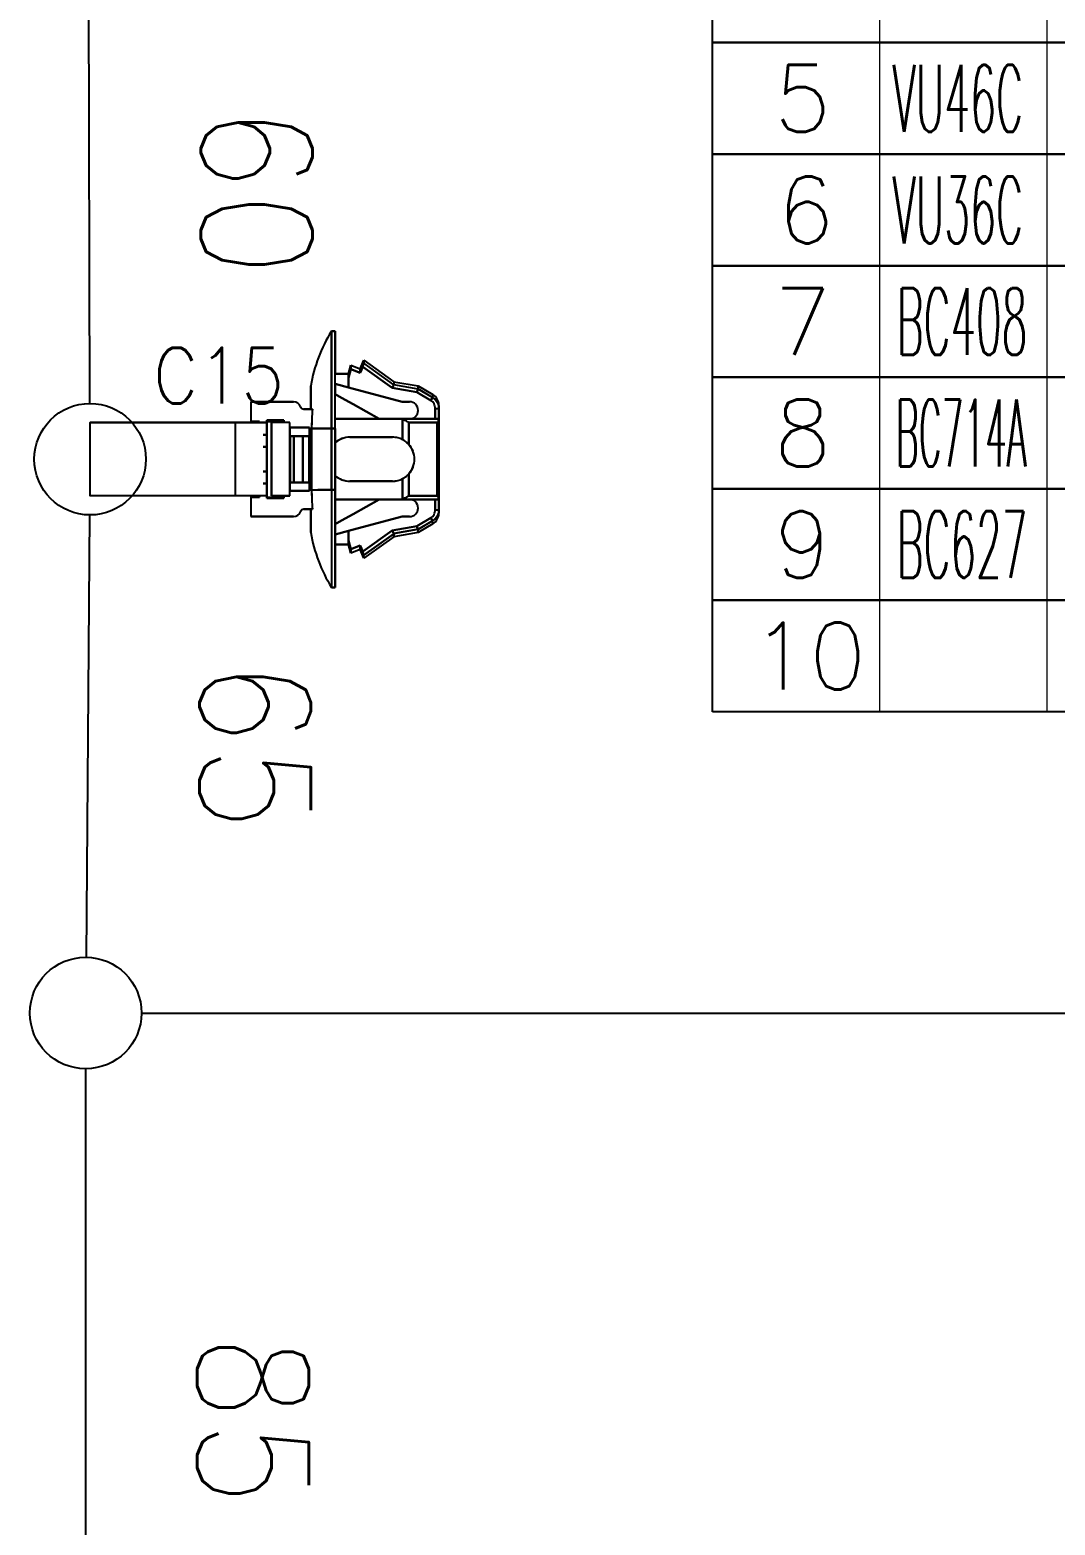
# Model space of a CAD drawing. Header units: inches. Extents: x 47316 to 59086, y 3141 to 11743.
# Drawn here: x 52255.2 to 52301.1, y 8362.2 to 8429.2 of the extents above; entities that cross this region are included whole.
import ezdxf

# ---------------------------------------------------------------- set-up
doc = ezdxf.new("R2010")
doc.units = ezdxf.units.IN
doc.header["$MEASUREMENT"] = 0
doc.styles.get("Standard").update_dxf_attribs({"font": ''})
doc.styles.get('Standard').set_extended_font_data('SimSun')
doc.linetypes.add('_VH_OTCON', pattern='A,0.0001,[7,VeSys.shx,S=0.1,R=0,X=0,Y=0],-0.4,[7,VeSys.shx,S=0.1,R=0,X=0,Y=0],-0.4,["X",Standard,S=1,R=0,X=-0.5,Y=-0.5],-0.0001,[7,VeSys.shx,S=0.1,R=0,X=0,Y=0],-0.4', length=1.2002)

msp = doc.modelspace()

# ---------------------------------------------------------------- linework, layer by layer
at = {"color": 102, "linetype": 'Continuous', "lineweight": 15}
for p, q in [((52293.277, 8428.66), (52293.277, 8433.66)), ((52300.777, 8428.66), (52300.777, 8433.66)), ((52293.277, 8423.66), (52293.277, 8428.66)), ((52300.777, 8423.66), (52300.777, 8428.66)), ((52293.277, 8418.66), (52293.277, 8423.66)), ((52300.777, 8418.66), (52300.777, 8423.66)), ((52293.277, 8413.66), (52293.277, 8418.66)), ((52300.777, 8413.66), (52300.777, 8418.66)), ((52293.277, 8408.66), (52293.277, 8413.66)), ((52300.777, 8408.66), (52300.777, 8413.66)), ((52293.277, 8403.66), (52293.277, 8408.66)), ((52300.777, 8403.66), (52300.777, 8408.66)), ((52293.277, 8398.66), (52293.277, 8403.66)), ((52300.777, 8398.66), (52300.777, 8403.66))]:
    msp.add_line(p, q, dxfattribs=at)
at = {"color": 0, "linetype": '_VH_OTCON', "lineweight": -2, "ltscale": 5}
for p, q in [((52257.869, 8412.485), (52257.818, 8432.347)), ((52257.855, 8407.485), (52257.699, 8387.656)), ((52260.179, 8385.156), (52681.731, 8385.156)), ((52257.679, 8351.545), (52257.679, 8382.656))]:
    msp.add_line(p, q, dxfattribs=at)
at = {"color": 7, "ltscale": 0.0075}
for p, q in [((52268.693, 8415.732), (52268.857, 8415.732)), ((52268.857, 8415.732), (52268.693, 8415.732)), ((52273.509, 8412.25), (52273.345, 8412.25)), ((52273.509, 8412.25), (52273.345, 8412.25)), ((52268.857, 8411.354), (52268.693, 8411.354)), ((52268.693, 8411.354), (52268.857, 8411.354)), ((52265.628, 8411.08), (52265.793, 8411.08)), ((52265.793, 8411.08), (52265.628, 8411.08)), ((52265.793, 8410.533), (52265.628, 8410.533)), ((52265.628, 8410.533), (52265.793, 8410.533)), ((52265.628, 8409.438), (52265.793, 8409.438)), ((52265.793, 8409.438), (52265.628, 8409.438)), ((52265.793, 8408.891), (52265.628, 8408.891)), ((52265.628, 8408.891), (52265.793, 8408.891)), ((52268.693, 8408.617), (52268.857, 8408.617)), ((52268.857, 8408.617), (52268.693, 8408.617)), ((52273.509, 8408.179), (52273.345, 8408.179)), ((52273.345, 8407.721), (52273.509, 8407.721)), ((52273.345, 8407.721), (52273.509, 8407.721)), ((52268.693, 8404.239), (52268.857, 8404.239)), ((52268.857, 8404.239), (52268.693, 8404.239))]:
    msp.add_line(p, q, dxfattribs=at)
at = {"color": 7, "ltscale": 0.2}
for p, q in [((52268.693, 8415.732), (52268.693, 8411.354)), ((52268.693, 8411.354), (52268.693, 8415.732)), ((52268.857, 8411.354), (52268.857, 8415.732)), ((52268.857, 8411.354), (52268.857, 8415.732)), ((52268.693, 8408.617), (52268.693, 8404.239)), ((52268.693, 8408.617), (52268.693, 8404.239)), ((52268.857, 8408.617), (52268.857, 8404.239)), ((52268.857, 8404.239), (52268.857, 8408.617))]:
    msp.add_line(p, q, dxfattribs=at)
at = {"color": 7, "ltscale": 0.087396}
for p, q in [((52268.857, 8415.732), (52268.857, 8413.819)), ((52268.857, 8415.732), (52268.857, 8413.819)), ((52268.857, 8404.239), (52268.857, 8406.152))]:
    msp.add_line(p, q, dxfattribs=at)
at = {"color": 7, "ltscale": 0.018199}
for p, q in [((52269.459, 8413.632), (52269.569, 8414.015)), ((52269.569, 8414.015), (52269.459, 8413.632)), ((52269.459, 8406.339), (52269.569, 8405.956)), ((52269.569, 8405.956), (52269.459, 8406.339))]:
    msp.add_line(p, q, dxfattribs=at)
at = {"color": 7, "ltscale": 0.018174}
msp.add_line((52269.46, 8413.816), (52269.569, 8414.199), dxfattribs=at)
at = {"color": 7, "ltscale": 0.000925}
msp.add_line((52269.569, 8414.199), (52269.569, 8414.179), dxfattribs=at)
at = {"color": 7, "ltscale": 0.020195}
for p, q in [((52269.569, 8414.199), (52269.979, 8414.035)), ((52269.569, 8414.015), (52269.979, 8413.85)), ((52269.979, 8413.85), (52269.569, 8414.015)), ((52269.569, 8405.956), (52269.979, 8406.12)), ((52269.979, 8406.12), (52269.569, 8405.956)), ((52269.979, 8405.936), (52269.569, 8405.772))]:
    msp.add_line(p, q, dxfattribs=at)
at = {"color": 7, "ltscale": 0.000912}
for p, q in [((52269.569, 8414.179), (52269.569, 8414.199)), ((52269.979, 8405.936), (52269.979, 8405.956))]:
    msp.add_line(p, q, dxfattribs=at)
at = {"color": 7, "ltscale": 0.002823}
msp.add_line((52269.569, 8414.179), (52269.569, 8414.117), dxfattribs=at)
at = {"color": 7, "ltscale": 0.00282}
for p, q in [((52269.569, 8414.117), (52269.569, 8414.179)), ((52269.979, 8405.956), (52269.979, 8406.018))]:
    msp.add_line(p, q, dxfattribs=at)
at = {"color": 7, "ltscale": 0.004681}
for p, q in [((52269.569, 8414.117), (52269.569, 8414.015)), ((52269.569, 8414.015), (52269.569, 8414.117))]:
    msp.add_line(p, q, dxfattribs=at)
at = {"color": 7, "ltscale": 0.013619}
for p, q in [((52269.979, 8413.85), (52270.097, 8414.125)), ((52270.097, 8414.125), (52269.979, 8413.85)), ((52269.979, 8406.12), (52270.097, 8405.846)), ((52270.097, 8405.846), (52269.979, 8406.12))]:
    msp.add_line(p, q, dxfattribs=at)
at = {"color": 7, "ltscale": 0.000327}
msp.add_line((52269.98, 8414.028), (52269.979, 8414.035), dxfattribs=at)
at = {"color": 7, "ltscale": 0.008441}
for p, q in [((52269.979, 8414.035), (52269.979, 8413.85)), ((52269.46, 8413.816), (52269.459, 8413.632)), ((52269.459, 8413.632), (52269.459, 8413.816))]:
    msp.add_line(p, q, dxfattribs=at)
at = {"color": 7, "ltscale": 0.008429}
for p, q in [((52269.979, 8413.85), (52269.979, 8414.035)), ((52269.569, 8405.956), (52269.569, 8405.772))]:
    msp.add_line(p, q, dxfattribs=at)
at = {"color": 7, "ltscale": 0.00033}
for p, q in [((52269.979, 8414.035), (52269.979, 8414.028)), ((52269.46, 8413.809), (52269.46, 8413.816)), ((52269.46, 8406.154), (52269.46, 8406.162))]:
    msp.add_line(p, q, dxfattribs=at)
at = {"color": 7, "ltscale": 0.003809}
msp.add_line((52269.979, 8414.028), (52269.979, 8413.944), dxfattribs=at)
at = {"color": 7, "ltscale": 0.004291}
msp.add_line((52269.979, 8413.944), (52269.979, 8413.85), dxfattribs=at)
at = {"color": 7, "ltscale": 0.019025}
msp.add_line((52269.98, 8414.035), (52270.144, 8414.418), dxfattribs=at)
at = {"color": 7, "ltscale": 0.001593}
msp.add_line((52269.98, 8413.993), (52269.98, 8414.028), dxfattribs=at)
at = {"color": 7, "ltscale": 0.074459}
for p, q in [((52270.097, 8414.125), (52271.423, 8413.177)), ((52271.423, 8413.177), (52270.097, 8414.125)), ((52270.097, 8405.846), (52271.423, 8406.794)), ((52271.423, 8406.794), (52270.097, 8405.846))]:
    msp.add_line(p, q, dxfattribs=at)
at = {"color": 7, "ltscale": 0.006177}
msp.add_line((52270.144, 8414.283), (52270.144, 8414.418), dxfattribs=at)
at = {"color": 7, "ltscale": 0.006165}
for p, q in [((52270.144, 8414.418), (52270.144, 8414.283)), ((52271.484, 8413.46), (52271.484, 8413.325)), ((52271.484, 8413.46), (52271.484, 8413.325))]:
    msp.add_line(p, q, dxfattribs=at)
at = {"color": 7, "ltscale": 0.075271}
for p, q in [((52270.144, 8414.418), (52271.484, 8413.46)), ((52271.484, 8413.325), (52270.144, 8414.283)), ((52270.144, 8405.688), (52271.484, 8406.645)), ((52271.484, 8406.645), (52270.144, 8405.688)), ((52271.484, 8406.51), (52270.144, 8405.553))]:
    msp.add_line(p, q, dxfattribs=at)
at = {"color": 7, "ltscale": 0.075264}
msp.add_line((52271.484, 8413.325), (52270.144, 8414.283), dxfattribs=at)
at = {"color": 7, "ltscale": 0.047501}
for p, q in [((52267.763, 8412.229), (52267.763, 8413.269)), ((52267.763, 8413.269), (52267.763, 8412.229)), ((52267.763, 8406.702), (52267.763, 8407.741)), ((52267.763, 8407.741), (52267.763, 8406.702))]:
    msp.add_line(p, q, dxfattribs=at)
at = {"color": 7, "ltscale": 0.027499}
for p, q in [((52269.459, 8413.816), (52268.857, 8413.816)), ((52268.857, 8413.816), (52269.459, 8413.816)), ((52269.459, 8406.154), (52268.857, 8406.154)), ((52268.857, 8406.154), (52269.459, 8406.154))]:
    msp.add_line(p, q, dxfattribs=at)
at = {"color": 7, "ltscale": 0.020602}
for p, q in [((52268.857, 8413.359), (52268.857, 8412.908)), ((52268.857, 8413.359), (52268.857, 8412.908)), ((52268.857, 8406.612), (52268.857, 8407.063))]:
    msp.add_line(p, q, dxfattribs=at)
at = {"color": 7, "ltscale": 0.028456}
for p, q in [((52269.459, 8413.198), (52268.857, 8413.359)), ((52268.857, 8413.359), (52269.459, 8413.198)), ((52269.459, 8406.772), (52268.857, 8406.612)), ((52268.857, 8406.612), (52269.459, 8406.772))]:
    msp.add_line(p, q, dxfattribs=at)
at = {"color": 7, "ltscale": 0.008432}
msp.add_line((52269.459, 8413.632), (52269.459, 8413.816), dxfattribs=at)
at = {"color": 7, "ltscale": 0.000342}
for p, q in [((52269.459, 8413.816), (52269.459, 8413.809)), ((52269.459, 8406.162), (52269.459, 8406.154))]:
    msp.add_line(p, q, dxfattribs=at)
at = {"color": 7, "ltscale": 0.000286}
for p, q in [((52269.461, 8413.815), (52269.459, 8413.809)), ((52269.459, 8413.809), (52269.461, 8413.815))]:
    msp.add_line(p, q, dxfattribs=at)
at = {"color": 7, "ltscale": 0.003674}
for p, q in [((52269.459, 8413.809), (52269.459, 8413.728)), ((52269.459, 8406.242), (52269.459, 8406.162))]:
    msp.add_line(p, q, dxfattribs=at)
at = {"color": 7, "ltscale": 0.00434}
msp.add_line((52269.459, 8413.728), (52269.459, 8413.633), dxfattribs=at)
at = {"color": 7, "ltscale": 0.019785}
for p, q in [((52269.459, 8413.198), (52269.459, 8413.632)), ((52269.459, 8413.632), (52269.459, 8413.198)), ((52269.459, 8406.772), (52269.459, 8406.339)), ((52269.459, 8406.339), (52269.459, 8406.772))]:
    msp.add_line(p, q, dxfattribs=at)
at = {"color": 7, "ltscale": 0.002209}
msp.add_line((52269.46, 8413.761), (52269.46, 8413.809), dxfattribs=at)
at = {"color": 7, "ltscale": 0.004321}
for p, q in [((52271.423, 8413.177), (52271.46, 8413.264)), ((52271.46, 8413.264), (52271.423, 8413.177)), ((52271.46, 8406.706), (52271.423, 8406.794)), ((52271.423, 8406.794), (52271.46, 8406.706))]:
    msp.add_line(p, q, dxfattribs=at)
at = {"color": 7, "ltscale": 0.000205}
for p, q in [((52271.46, 8413.264), (52271.461, 8413.268)), ((52271.461, 8413.268), (52271.46, 8413.264)), ((52271.461, 8406.702), (52271.46, 8406.706)), ((52271.46, 8406.706), (52271.461, 8406.702))]:
    msp.add_line(p, q, dxfattribs=at)
at = {"color": 7, "ltscale": 0.002621}
for p, q in [((52271.461, 8413.268), (52271.484, 8413.321)), ((52271.484, 8413.321), (52271.461, 8413.268)), ((52271.484, 8406.649), (52271.461, 8406.702)), ((52271.461, 8406.702), (52271.484, 8406.649))]:
    msp.add_line(p, q, dxfattribs=at)
at = {"color": 7, "ltscale": 0.05076}
for p, q in [((52271.484, 8413.46), (52272.579, 8413.269)), ((52272.579, 8406.702), (52271.484, 8406.51))]:
    msp.add_line(p, q, dxfattribs=at)
at = {"color": 7, "ltscale": 0.050769}
msp.add_line((52272.579, 8413.13), (52271.484, 8413.325), dxfattribs=at)
at = {"color": 7, "ltscale": 0.050773}
for p, q in [((52272.579, 8413.13), (52271.484, 8413.321)), ((52271.484, 8406.649), (52272.579, 8406.841)), ((52272.579, 8406.841), (52271.484, 8406.649))]:
    msp.add_line(p, q, dxfattribs=at)
at = {"color": 7, "ltscale": 0.006219}
msp.add_line((52272.579, 8413.133), (52272.579, 8413.269), dxfattribs=at)
at = {"color": 7, "ltscale": 0.006223}
for p, q in [((52272.579, 8413.269), (52272.579, 8413.133)), ((52272.579, 8406.702), (52272.579, 8406.838)), ((52272.579, 8406.702), (52272.579, 8406.838))]:
    msp.add_line(p, q, dxfattribs=at)
at = {"color": 7, "ltscale": 0.034946}
for p, q in [((52272.579, 8413.269), (52273.238, 8412.881)), ((52273.238, 8407.09), (52272.579, 8406.702))]:
    msp.add_line(p, q, dxfattribs=at)
at = {"color": 7, "ltscale": 0.015242}
for p, q in [((52269.148, 8412.741), (52268.857, 8412.905)), ((52268.857, 8407.066), (52269.148, 8407.23))]:
    msp.add_line(p, q, dxfattribs=at)
at = {"color": 7, "ltscale": 0.015215}
msp.add_line((52268.857, 8412.905), (52269.147, 8412.741), dxfattribs=at)
at = {"color": 7, "ltscale": 0.02701}
msp.add_line((52269.147, 8412.741), (52269.662, 8412.45), dxfattribs=at)
at = {"color": 7, "ltscale": 0.026985}
for p, q in [((52269.662, 8412.45), (52269.148, 8412.741)), ((52269.148, 8407.23), (52269.662, 8407.521))]:
    msp.add_line(p, q, dxfattribs=at)
at = {"color": 7, "ltscale": 0.11383}
for p, q in [((52271.868, 8412.558), (52269.459, 8413.198)), ((52269.459, 8413.198), (52271.868, 8412.558)), ((52271.868, 8407.413), (52269.459, 8406.772)), ((52269.459, 8406.772), (52271.868, 8407.413))]:
    msp.add_line(p, q, dxfattribs=at)
at = {"color": 7, "ltscale": 0.051095}
for p, q in [((52271.423, 8413.177), (52272.525, 8412.984)), ((52272.525, 8412.984), (52271.423, 8413.177)), ((52271.423, 8406.794), (52272.525, 8406.986)), ((52272.525, 8406.986), (52271.423, 8406.794))]:
    msp.add_line(p, q, dxfattribs=at)
at = {"color": 7, "ltscale": 0.004276}
for p, q in [((52272.558, 8413.072), (52272.525, 8412.984)), ((52272.525, 8412.984), (52272.557, 8413.072)), ((52272.557, 8406.899), (52272.525, 8406.986)), ((52272.525, 8406.986), (52272.558, 8406.899))]:
    msp.add_line(p, q, dxfattribs=at)
at = {"color": 7, "ltscale": 0.0329}
for p, q in [((52272.525, 8412.984), (52273.146, 8412.619)), ((52273.146, 8412.619), (52272.525, 8412.984)), ((52272.525, 8406.986), (52273.146, 8407.352)), ((52273.146, 8407.352), (52272.525, 8406.986))]:
    msp.add_line(p, q, dxfattribs=at)
at = {"color": 7, "ltscale": 0.002806}
for p, q in [((52272.557, 8413.072), (52272.579, 8413.13)), ((52272.579, 8406.841), (52272.557, 8406.899))]:
    msp.add_line(p, q, dxfattribs=at)
at = {"color": 7, "ltscale": 0.00266}
for p, q in [((52272.579, 8413.13), (52272.559, 8413.075)), ((52272.559, 8406.896), (52272.579, 8406.841))]:
    msp.add_line(p, q, dxfattribs=at)
at = {"color": 7, "ltscale": 0.000128}
for p, q in [((52272.579, 8413.133), (52272.579, 8413.13)), ((52272.579, 8413.13), (52272.579, 8413.133)), ((52272.579, 8406.841), (52272.579, 8406.838))]:
    msp.add_line(p, q, dxfattribs=at)
at = {"color": 7, "ltscale": 0.034208}
for p, q in [((52273.225, 8412.753), (52272.579, 8413.133)), ((52273.225, 8407.218), (52272.579, 8406.838))]:
    msp.add_line(p, q, dxfattribs=at)
at = {"color": 7, "ltscale": 0.034163}
for p, q in [((52273.225, 8412.753), (52272.579, 8413.13)), ((52272.579, 8406.841), (52273.225, 8407.218))]:
    msp.add_line(p, q, dxfattribs=at)
at = {"color": 7, "ltscale": 0.007092}
for p, q in [((52273.225, 8412.753), (52273.146, 8412.619)), ((52273.146, 8412.619), (52273.225, 8412.753)), ((52273.146, 8407.352), (52273.225, 8407.218)), ((52273.225, 8407.218), (52273.146, 8407.352))]:
    msp.add_line(p, q, dxfattribs=at)
at = {"color": 7, "ltscale": 0.00587}
msp.add_line((52273.24, 8412.881), (52273.225, 8412.753), dxfattribs=at)
at = {"color": 7, "ltscale": 0.005865}
for p, q in [((52273.225, 8412.753), (52273.239, 8412.88)), ((52273.239, 8407.09), (52273.225, 8407.218))]:
    msp.add_line(p, q, dxfattribs=at)
at = {"color": 7, "ltscale": 0.039999}
for p, q in [((52265.081, 8412.558), (52265.081, 8411.682)), ((52265.081, 8412.558), (52265.081, 8411.682)), ((52265.081, 8408.289), (52265.081, 8407.413)), ((52265.081, 8408.289), (52265.081, 8407.413))]:
    msp.add_line(p, q, dxfattribs=at)
at = {"color": 7, "ltscale": 0.022501}
for p, q in [((52265.081, 8412.558), (52265.574, 8412.558)), ((52265.574, 8412.558), (52265.081, 8412.558)), ((52265.081, 8407.413), (52265.574, 8407.413)), ((52265.081, 8407.413), (52265.574, 8407.413))]:
    msp.add_line(p, q, dxfattribs=at)
at = {"color": 7, "ltscale": 0.064999}
for p, q in [((52265.574, 8412.558), (52266.997, 8412.558)), ((52266.997, 8412.558), (52265.574, 8412.558)), ((52265.574, 8407.413), (52266.997, 8407.413)), ((52265.574, 8407.413), (52266.997, 8407.413))]:
    msp.add_line(p, q, dxfattribs=at)
at = {"color": 7, "ltscale": 0.017476}
for p, q in [((52267.461, 8412.229), (52267.844, 8412.229)), ((52267.461, 8407.741), (52267.844, 8407.741))]:
    msp.add_line(p, q, dxfattribs=at)
at = {"color": 7, "ltscale": 0.017471}
for p, q in [((52267.844, 8412.229), (52267.461, 8412.229)), ((52267.844, 8407.741), (52267.461, 8407.741))]:
    msp.add_line(p, q, dxfattribs=at)
at = {"color": 7, "ltscale": 0.00369}
for p, q in [((52267.763, 8412.229), (52267.844, 8412.229)), ((52267.844, 8407.741), (52267.763, 8407.741))]:
    msp.add_line(p, q, dxfattribs=at)
at = {"color": 7, "ltscale": 0.064963}
msp.add_line((52269.589, 8412.491), (52270.828, 8411.791), dxfattribs=at)
at = {"color": 7, "ltscale": 0.061156}
for p, q in [((52270.828, 8411.791), (52269.662, 8412.45)), ((52269.662, 8407.521), (52270.828, 8408.179))]:
    msp.add_line(p, q, dxfattribs=at)
at = {"color": 7, "ltscale": 0.061161}
msp.add_line((52269.662, 8412.45), (52270.828, 8411.791), dxfattribs=at)
at = {"color": 7, "ltscale": 0.014999}
for p, q in [((52272.196, 8412.558), (52271.868, 8412.558)), ((52272.196, 8412.558), (52271.868, 8412.558)), ((52271.868, 8412.558), (52272.196, 8412.558)), ((52272.196, 8407.413), (52271.868, 8407.413)), ((52271.868, 8407.413), (52272.196, 8407.413))]:
    msp.add_line(p, q, dxfattribs=at)
at = {"color": 7, "ltscale": 0.020941}
for p, q in [((52273.345, 8412.25), (52273.345, 8411.791)), ((52273.345, 8411.791), (52273.345, 8412.25)), ((52273.509, 8412.25), (52273.509, 8411.791)), ((52273.509, 8411.791), (52273.509, 8412.25)), ((52273.345, 8407.721), (52273.345, 8408.179)), ((52273.345, 8408.179), (52273.345, 8407.721)), ((52273.509, 8408.179), (52273.509, 8407.721)), ((52273.509, 8407.721), (52273.509, 8408.179))]:
    msp.add_line(p, q, dxfattribs=at)
at = {"color": 7, "ltscale": 0.007248}
msp.add_line((52273.509, 8412.25), (52273.509, 8412.409), dxfattribs=at)
at = {"color": 7, "ltscale": 0.001605}
msp.add_line((52273.509, 8412.365), (52273.509, 8412.4), dxfattribs=at)
at = {"color": 7, "ltscale": 0.006183}
msp.add_line((52273.509, 8412.385), (52273.509, 8412.25), dxfattribs=at)
at = {"color": 7, "ltscale": 0.004422}
msp.add_line((52273.509, 8412.25), (52273.509, 8412.347), dxfattribs=at)
at = {"color": 7, "ltscale": 0.012915}
msp.add_line((52273.509, 8412.347), (52273.509, 8412.064), dxfattribs=at)
at = {"color": 7, "ltscale": 0.012512}
for p, q in [((52273.509, 8412.064), (52273.509, 8411.79)), ((52273.509, 8408.18), (52273.509, 8407.907))]:
    msp.add_line(p, q, dxfattribs=at)
at = {"color": 0, "ltscale": 0.378893}
msp.add_line((52264.375, 8411.627), (52257.875, 8411.627), dxfattribs=at)
at = {"color": 0, "ltscale": 0.37888}
msp.add_line((52264.375, 8411.627), (52257.875, 8411.627), dxfattribs=at)
at = {"color": 7, "ltscale": 0.0644}
for p, q in [((52264.375, 8411.627), (52265.785, 8411.627)), ((52265.785, 8411.627), (52264.375, 8411.627)), ((52265.785, 8408.343), (52264.375, 8408.343)), ((52265.785, 8408.343), (52264.375, 8408.343))]:
    msp.add_line(p, q, dxfattribs=at)
at = {"color": 7, "ltscale": 0.0175}
for p, q in [((52265.081, 8411.682), (52265.464, 8411.682)), ((52265.464, 8411.682), (52265.081, 8411.682)), ((52265.081, 8408.289), (52265.464, 8408.289)), ((52265.081, 8408.289), (52265.464, 8408.289)), ((52265.464, 8408.289), (52265.081, 8408.289))]:
    msp.add_line(p, q, dxfattribs=at)
at = {"color": 7, "ltscale": 0.002499}
for p, q in [((52265.081, 8411.682), (52265.081, 8411.627)), ((52265.464, 8411.627), (52265.464, 8411.682)), ((52265.464, 8411.682), (52265.464, 8411.627)), ((52265.793, 8411.737), (52265.793, 8411.682)), ((52265.793, 8411.682), (52265.793, 8411.737)), ((52265.793, 8411.682), (52265.793, 8411.737)), ((52266.504, 8411.627), (52266.504, 8411.682)), ((52266.504, 8411.682), (52266.504, 8411.627)), ((52266.504, 8411.627), (52266.504, 8411.682)), ((52265.081, 8408.343), (52265.081, 8408.289)), ((52265.464, 8408.289), (52265.464, 8408.343)), ((52265.464, 8408.343), (52265.464, 8408.289)), ((52265.793, 8408.234), (52265.793, 8408.289)), ((52265.793, 8408.234), (52265.793, 8408.289)), ((52266.504, 8408.289), (52266.504, 8408.343)), ((52266.504, 8408.343), (52266.504, 8408.289)), ((52266.504, 8408.289), (52266.504, 8408.343))]:
    msp.add_line(p, q, dxfattribs=at)
at = {"color": 7, "ltscale": 2.6e-05}
for p, q in [((52265.081, 8411.682), (52265.082, 8411.682)), ((52265.082, 8408.289), (52265.081, 8408.289))]:
    msp.add_line(p, q, dxfattribs=at)
at = {"color": 7, "ltscale": 0.035001}
for p, q in [((52266.559, 8411.737), (52265.793, 8411.737)), ((52266.559, 8411.737), (52265.793, 8411.737)), ((52265.793, 8411.737), (52266.559, 8411.737)), ((52268.857, 8408.617), (52268.091, 8408.617)), ((52268.857, 8408.617), (52268.091, 8408.617)), ((52265.793, 8408.234), (52266.559, 8408.234)), ((52266.559, 8408.234), (52265.793, 8408.234))]:
    msp.add_line(p, q, dxfattribs=at)
at = {"color": 7, "ltscale": 0.032501}
for p, q in [((52265.793, 8411.682), (52266.504, 8411.682)), ((52266.504, 8411.682), (52265.793, 8411.682)), ((52265.793, 8408.289), (52266.504, 8408.289)), ((52265.793, 8408.289), (52266.504, 8408.289))]:
    msp.add_line(p, q, dxfattribs=at)
at = {"color": 7, "ltscale": 0.154999}
for p, q in [((52265.793, 8408.289), (52265.793, 8411.682)), ((52265.793, 8411.682), (52265.793, 8408.289))]:
    msp.add_line(p, q, dxfattribs=at)
at = {"color": 7, "ltscale": 0.0375}
for p, q in [((52266.832, 8411.627), (52266.011, 8411.627)), ((52266.832, 8411.627), (52266.011, 8411.627)), ((52266.011, 8408.343), (52266.832, 8408.343)), ((52266.832, 8408.343), (52266.011, 8408.343))]:
    msp.add_line(p, q, dxfattribs=at)
at = {"color": 7, "ltscale": 0.15}
for p, q in [((52266.011, 8411.627), (52266.011, 8408.343)), ((52266.011, 8408.343), (52266.011, 8411.627)), ((52266.832, 8408.343), (52266.832, 8411.627)), ((52266.832, 8408.343), (52266.832, 8411.627)), ((52273.427, 8411.627), (52273.427, 8408.343)), ((52273.427, 8408.343), (52273.427, 8411.627))]:
    msp.add_line(p, q, dxfattribs=at)
at = {"color": 7, "ltscale": 0.004999}
for p, q in [((52266.559, 8411.627), (52266.559, 8411.737)), ((52266.559, 8411.737), (52266.559, 8411.627)), ((52266.559, 8408.234), (52266.559, 8408.343)), ((52266.559, 8408.343), (52266.559, 8408.234))]:
    msp.add_line(p, q, dxfattribs=at)
at = {"color": 7, "ltscale": 0.040002}
for p, q in [((52267.708, 8411.408), (52266.832, 8411.408)), ((52267.708, 8411.408), (52266.832, 8411.408)), ((52266.832, 8411.408), (52267.708, 8411.408)), ((52266.832, 8408.562), (52267.708, 8408.562)), ((52267.708, 8408.562), (52266.832, 8408.562))]:
    msp.add_line(p, q, dxfattribs=at)
at = {"color": 7, "ltscale": 0.017502}
for p, q in [((52266.832, 8411.408), (52266.832, 8411.025)), ((52266.832, 8408.946), (52266.832, 8408.562))]:
    msp.add_line(p, q, dxfattribs=at)
at = {"color": 7, "ltscale": 0.129999}
for p, q in [((52267.708, 8408.562), (52267.708, 8411.408)), ((52267.708, 8411.408), (52267.708, 8408.562))]:
    msp.add_line(p, q, dxfattribs=at)
at = {"color": 7, "ltscale": 0.040569}
for p, q in [((52268.693, 8411.354), (52267.805, 8411.354)), ((52267.805, 8408.617), (52268.693, 8408.617))]:
    msp.add_line(p, q, dxfattribs=at)
at = {"color": 7, "ltscale": 0.125}
for p, q in [((52267.805, 8411.354), (52267.805, 8408.617)), ((52267.805, 8408.617), (52267.805, 8411.354)), ((52268.693, 8411.354), (52268.693, 8408.617)), ((52268.693, 8408.617), (52268.693, 8411.354)), ((52268.857, 8411.354), (52268.857, 8408.617)), ((52268.857, 8408.617), (52268.857, 8411.354))]:
    msp.add_line(p, q, dxfattribs=at)
at = {"color": 7, "ltscale": 0.040567}
for p, q in [((52267.805, 8411.354), (52268.693, 8411.354)), ((52267.805, 8408.617), (52268.693, 8408.617))]:
    msp.add_line(p, q, dxfattribs=at)
at = {"color": 7, "ltscale": 0.02751}
msp.add_line((52268.693, 8411.354), (52268.091, 8411.354), dxfattribs=at)
msp.add_line((52268.693, 8411.354), (52268.091, 8411.354), dxfattribs=at)
at = {"color": 7, "ltscale": 0.089999}
for p, q in [((52270.828, 8411.791), (52268.857, 8411.791)), ((52268.857, 8411.791), (52270.828, 8411.791)), ((52268.857, 8408.179), (52270.828, 8408.179)), ((52270.828, 8408.179), (52268.857, 8408.179))]:
    msp.add_line(p, q, dxfattribs=at)
at = {"color": 7, "ltscale": 0.039936}
for p, q in [((52271.702, 8411.791), (52270.828, 8411.791)), ((52270.828, 8411.791), (52271.702, 8411.791)), ((52270.828, 8408.179), (52271.702, 8408.179)), ((52271.702, 8408.179), (52270.828, 8408.179))]:
    msp.add_line(p, q, dxfattribs=at)
at = {"color": 7, "ltscale": 0.082565}
for p, q in [((52271.702, 8411.791), (52273.509, 8411.791)), ((52273.509, 8411.791), (52271.702, 8411.791)), ((52273.509, 8408.179), (52271.702, 8408.179)), ((52271.702, 8408.179), (52273.509, 8408.179))]:
    msp.add_line(p, q, dxfattribs=at)
at = {"color": 7, "ltscale": 0.041339}
for p, q in [((52271.886, 8410.859), (52271.886, 8411.764)), ((52271.886, 8411.764), (52271.886, 8410.859)), ((52271.886, 8408.207), (52271.886, 8409.112)), ((52271.886, 8409.112), (52271.886, 8408.207))]:
    msp.add_line(p, q, dxfattribs=at)
at = {"color": 7, "ltscale": 0.002635}
for p, q in [((52271.886, 8411.764), (52271.94, 8411.743)), ((52271.94, 8408.227), (52271.886, 8408.207))]:
    msp.add_line(p, q, dxfattribs=at)
at = {"color": 7, "ltscale": 0.002634}
for p, q in [((52271.94, 8411.743), (52271.886, 8411.764)), ((52271.886, 8408.207), (52271.94, 8408.227))]:
    msp.add_line(p, q, dxfattribs=at)
at = {"color": 7, "ltscale": 0.057954}
for p, q in [((52273.427, 8411.627), (52272.158, 8411.627)), ((52272.158, 8411.627), (52273.427, 8411.627)), ((52272.158, 8408.343), (52273.427, 8408.343)), ((52273.427, 8408.343), (52272.158, 8408.343))]:
    msp.add_line(p, q, dxfattribs=at)
at = {"color": 7, "ltscale": 0.044711}
for p, q in [((52272.158, 8411.627), (52272.158, 8410.648)), ((52272.158, 8410.648), (52272.158, 8411.627)), ((52272.158, 8409.322), (52272.158, 8408.343)), ((52272.158, 8408.343), (52272.158, 8409.322))]:
    msp.add_line(p, q, dxfattribs=at)
at = {"color": 7, "ltscale": 0.000995}
for p, q in [((52273.509, 8411.791), (52273.509, 8411.77)), ((52273.509, 8411.77), (52273.509, 8411.791)), ((52273.509, 8408.201), (52273.509, 8408.179)), ((52273.509, 8408.179), (52273.509, 8408.201))]:
    msp.add_line(p, q, dxfattribs=at)
at = {"color": 7, "ltscale": 0.000399}
msp.add_line((52273.509, 8411.763), (52273.509, 8411.772), dxfattribs=at)
at = {"color": 7, "ltscale": 0.163214}
msp.add_line((52273.509, 8411.772), (52273.509, 8408.199), dxfattribs=at)
at = {"color": 7, "ltscale": 0.163013}
msp.add_line((52273.509, 8408.201), (52273.509, 8411.77), dxfattribs=at)
at = {"color": 7, "ltscale": 0.000368}
msp.add_line((52265.785, 8411.08), (52265.793, 8411.08), dxfattribs=at)
at = {"color": 7, "ltscale": 0.025}
for p, q in [((52265.785, 8411.08), (52265.785, 8410.533)), ((52265.785, 8411.08), (52265.785, 8410.533)), ((52265.785, 8409.438), (52265.785, 8408.891)), ((52265.785, 8409.438), (52265.785, 8408.891)), ((52265.793, 8409.438), (52265.793, 8408.891)), ((52265.628, 8407.413), (52265.081, 8407.413))]:
    msp.add_line(p, q, dxfattribs=at)
at = {"color": 7, "ltscale": 0.023056}
msp.add_line((52265.793, 8411.037), (52265.793, 8410.533), dxfattribs=at)
at = {"color": 7, "ltscale": 0.00087}
for p, q in [((52266.851, 8411.025), (52266.832, 8411.025)), ((52266.832, 8411.025), (52266.851, 8411.025)), ((52266.851, 8408.945), (52266.832, 8408.945)), ((52266.832, 8408.945), (52266.851, 8408.945))]:
    msp.add_line(p, q, dxfattribs=at)
at = {"color": 7, "ltscale": 0.095001}
for p, q in [((52266.851, 8408.945), (52266.851, 8411.025)), ((52266.851, 8411.025), (52266.851, 8408.945)), ((52267.014, 8408.945), (52267.014, 8411.025)), ((52267.014, 8411.025), (52267.014, 8408.945)), ((52267.405, 8411.025), (52267.405, 8408.945)), ((52267.405, 8408.945), (52267.405, 8411.025)), ((52267.677, 8411.025), (52267.677, 8408.945))]:
    msp.add_line(p, q, dxfattribs=at)
at = {"color": 7, "ltscale": 0.007443}
for p, q in [((52267.014, 8411.025), (52266.851, 8411.025)), ((52266.851, 8411.025), (52267.014, 8411.025)), ((52267.014, 8408.945), (52266.851, 8408.945)), ((52266.851, 8408.945), (52267.014, 8408.945))]:
    msp.add_line(p, q, dxfattribs=at)
at = {"color": 7, "ltscale": 0.017839}
for p, q in [((52267.405, 8411.025), (52267.014, 8411.025)), ((52267.014, 8411.025), (52267.405, 8411.025)), ((52267.405, 8408.945), (52267.014, 8408.945)), ((52267.014, 8408.945), (52267.405, 8408.945))]:
    msp.add_line(p, q, dxfattribs=at)
at = {"color": 7, "ltscale": 0.012407}
for p, q in [((52267.677, 8411.025), (52267.405, 8411.025)), ((52267.677, 8408.945), (52267.405, 8408.945))]:
    msp.add_line(p, q, dxfattribs=at)
at = {"color": 7, "ltscale": 0.013841}
for p, q in [((52267.405, 8411.025), (52267.708, 8411.025)), ((52267.708, 8408.945), (52267.405, 8408.945))]:
    msp.add_line(p, q, dxfattribs=at)
at = {"color": 7, "ltscale": 0.001447}
msp.add_line((52267.676, 8411.025), (52267.708, 8411.025), dxfattribs=at)
at = {"color": 7, "ltscale": 0.0875}
for p, q in [((52269.514, 8410.971), (52271.43, 8410.971)), ((52271.43, 8410.971), (52269.514, 8410.971)), ((52271.43, 8410.971), (52269.514, 8410.971)), ((52271.43, 8409), (52269.514, 8409)), ((52269.514, 8409), (52271.43, 8409)), ((52268.857, 8406.154), (52268.857, 8404.239))]:
    msp.add_line(p, q, dxfattribs=at)
at = {"color": 7, "ltscale": 0.000598}
msp.add_line((52272.158, 8410.648), (52272.149, 8410.658), dxfattribs=at)
at = {"color": 7, "ltscale": 0.000322}
msp.add_line((52265.793, 8409.438), (52265.786, 8409.438), dxfattribs=at)
at = {"color": 7, "ltscale": 0.001863}
msp.add_line((52272.131, 8409.294), (52272.159, 8409.323), dxfattribs=at)
at = {"color": 7, "ltscale": 0.000505}
msp.add_line((52272.158, 8409.322), (52272.151, 8409.314), dxfattribs=at)
at = {"color": 7, "ltscale": 0.023952}
msp.add_line((52267.357, 8408.945), (52266.832, 8408.945), dxfattribs=at)
at = {"color": 7, "ltscale": 0.014789}
msp.add_line((52267.384, 8408.945), (52267.708, 8408.945), dxfattribs=at)
at = {"color": 7, "ltscale": 0.108633}
msp.add_line((52265.081, 8408.343), (52262.703, 8408.343), dxfattribs=at)
at = {"color": 7, "ltscale": 0.098454}
msp.add_line((52265.081, 8408.343), (52262.926, 8408.343), dxfattribs=at)
at = {"color": 7, "ltscale": 0.057913}
msp.add_line((52265.081, 8408.343), (52263.813, 8408.343), dxfattribs=at)
at = {"color": 7, "ltscale": 0.021939}
msp.add_line((52265.793, 8408.289), (52266.273, 8408.289), dxfattribs=at)
at = {"color": 7, "ltscale": 0.000629}
msp.add_line((52265.793, 8408.248), (52265.793, 8408.234), dxfattribs=at)
at = {"color": 7, "ltscale": 0.010562}
msp.add_line((52266.504, 8408.289), (52266.273, 8408.289), dxfattribs=at)
at = {"color": 7, "ltscale": 0.002502}
msp.add_line((52266.559, 8408.343), (52266.504, 8408.343), dxfattribs=at)
at = {"color": 7, "ltscale": 0.065039}
msp.add_line((52270.828, 8408.179), (52269.588, 8407.479), dxfattribs=at)
at = {"color": 7, "ltscale": 0.06116}
msp.add_line((52270.828, 8408.179), (52269.662, 8407.521), dxfattribs=at)
at = {"color": 7, "ltscale": 0.040697}
msp.add_line((52270.624, 8408.179), (52269.733, 8408.179), dxfattribs=at)
at = {"color": 7, "ltscale": 0.040701}
msp.add_line((52269.733, 8408.179), (52270.624, 8408.179), dxfattribs=at)
at = {"color": 7, "ltscale": 0.048712}
msp.add_line((52271.894, 8408.179), (52270.828, 8408.179), dxfattribs=at)
at = {"color": 7, "ltscale": 0.008279}
msp.add_line((52272.075, 8408.179), (52271.894, 8408.179), dxfattribs=at)
at = {"color": 7, "ltscale": 0.005516}
msp.add_line((52272.196, 8408.179), (52272.075, 8408.179), dxfattribs=at)
at = {"color": 7, "ltscale": 0.052501}
msp.add_line((52273.345, 8408.179), (52272.196, 8408.179), dxfattribs=at)
at = {"color": 7, "ltscale": 0.015717}
msp.add_line((52273.509, 8407.563), (52273.509, 8407.907), dxfattribs=at)
at = {"color": 7, "ltscale": 0.015729}
msp.add_line((52273.509, 8407.907), (52273.509, 8407.562), dxfattribs=at)
at = {"color": 7, "ltscale": 0.0625}
msp.add_line((52266.997, 8407.413), (52265.628, 8407.413), dxfattribs=at)
at = {"color": 7, "ltscale": 0.013786}
msp.add_line((52267.763, 8407.741), (52267.461, 8407.741), dxfattribs=at)
at = {"color": 7, "ltscale": 0.015289}
msp.add_line((52269.148, 8407.23), (52268.856, 8407.066), dxfattribs=at)
at = {"color": 7, "ltscale": 0.02697}
msp.add_line((52269.662, 8407.521), (52269.148, 8407.23), dxfattribs=at)
at = {"color": 7, "ltscale": 0.020749}
msp.add_line((52268.857, 8407.066), (52268.857, 8406.612), dxfattribs=at)
at = {"color": 7, "ltscale": 0.006168}
for p, q in [((52271.484, 8406.645), (52271.484, 8406.51)), ((52271.484, 8406.51), (52271.484, 8406.645))]:
    msp.add_line(p, q, dxfattribs=at)
at = {"color": 7, "ltscale": 0.005864}
msp.add_line((52273.24, 8407.09), (52273.225, 8407.218), dxfattribs=at)
at = {"color": 7, "ltscale": 0.006299}
msp.add_line((52269.459, 8406.339), (52269.46, 8406.201), dxfattribs=at)
at = {"color": 7, "ltscale": 0.006305}
msp.add_line((52269.459, 8406.201), (52269.459, 8406.339), dxfattribs=at)
at = {"color": 7, "ltscale": 0.00329}
msp.add_line((52269.459, 8406.314), (52269.459, 8406.242), dxfattribs=at)
at = {"color": 7, "ltscale": 0.006641}
msp.add_line((52269.459, 8406.154), (52269.459, 8406.3), dxfattribs=at)
at = {"color": 7, "ltscale": 0.002136}
msp.add_line((52269.459, 8406.154), (52269.459, 8406.201), dxfattribs=at)
at = {"color": 7, "ltscale": 0.001825}
msp.add_line((52269.46, 8406.162), (52269.46, 8406.202), dxfattribs=at)
at = {"color": 7, "ltscale": 0.002142}
msp.add_line((52269.46, 8406.201), (52269.46, 8406.154), dxfattribs=at)
at = {"color": 7, "ltscale": 0.018183}
msp.add_line((52269.569, 8405.772), (52269.46, 8406.154), dxfattribs=at)
at = {"color": 7, "ltscale": 0.008438}
msp.add_line((52269.569, 8405.772), (52269.569, 8405.956), dxfattribs=at)
at = {"color": 7, "ltscale": 0.004715}
msp.add_line((52269.979, 8406.12), (52269.98, 8406.017), dxfattribs=at)
at = {"color": 7, "ltscale": 0.004687}
msp.add_line((52269.979, 8406.018), (52269.979, 8406.12), dxfattribs=at)
at = {"color": 7, "ltscale": 0.002869}
msp.add_line((52269.979, 8406.006), (52269.979, 8405.943), dxfattribs=at)
at = {"color": 7, "ltscale": 0.002832}
msp.add_line((52269.98, 8406.017), (52269.98, 8405.955), dxfattribs=at)
at = {"color": 7, "ltscale": 0.002856}
msp.add_line((52269.98, 8405.943), (52269.98, 8406.005), dxfattribs=at)
at = {"color": 7, "ltscale": 0.0009}
msp.add_line((52269.98, 8405.955), (52269.98, 8405.935), dxfattribs=at)
at = {"color": 7, "ltscale": 0.019}
msp.add_line((52270.144, 8405.553), (52269.98, 8405.935), dxfattribs=at)
at = {"color": 7, "ltscale": 0.002185}
msp.add_line((52269.569, 8405.862), (52269.569, 8405.814), dxfattribs=at)
at = {"color": 7, "ltscale": 0.005249}
msp.add_line((52270.144, 8405.574), (52270.143, 8405.689), dxfattribs=at)
at = {"color": 7, "ltscale": 0.005222}
msp.add_line((52270.144, 8405.573), (52270.144, 8405.688), dxfattribs=at)
at = {"color": 7, "ltscale": 0.000916}
msp.add_line((52270.144, 8405.554), (52270.144, 8405.574), dxfattribs=at)
at = {"color": 7, "ltscale": 0.000903}
msp.add_line((52270.144, 8405.554), (52270.144, 8405.573), dxfattribs=at)
at = {"color": 7, "ltscale": 4.3e-05}
msp.add_line((52270.144, 8405.553), (52270.144, 8405.554), dxfattribs=at)
at = {"color": 7, "ltscale": 4.9e-05}
msp.add_line((52270.144, 8405.553), (52270.144, 8405.554), dxfattribs=at)
at = {"color": 0, "linetype": 'Continuous', "lineweight": -2}
for points in [[(52285.777, 8428.66), (52285.777, 8433.66), (52368.277, 8433.66), (52368.277, 8428.66)], [(52285.777, 8423.66), (52285.777, 8428.66), (52368.277, 8428.66), (52368.277, 8423.66)], [(52285.777, 8418.66), (52285.777, 8423.66), (52368.277, 8423.66), (52368.277, 8418.66)], [(52285.777, 8413.66), (52285.777, 8418.66), (52368.277, 8418.66), (52368.277, 8413.66)], [(52285.777, 8408.66), (52285.777, 8413.66), (52368.277, 8413.66), (52368.277, 8408.66)], [(52285.777, 8403.66), (52285.777, 8408.66), (52368.277, 8408.66), (52368.277, 8403.66)], [(52285.777, 8398.66), (52285.777, 8403.66), (52368.277, 8403.66), (52368.277, 8398.66)]]:
    msp.add_lwpolyline(points, close=True, dxfattribs=at)
at = {"color": 7}
for points in [[(52273.225, 8412.753), (52273.343, 8412.66), (52273.433, 8412.539), (52273.49, 8412.4), (52273.509, 8412.25)], [(52273.225, 8412.753), (52273.324, 8412.68), (52273.404, 8412.587), (52273.473, 8412.453), (52273.509, 8412.25)], [(52272.158, 8410.648), (52272.297, 8410.453), (52272.349, 8410.341)], [(52272.349, 8409.63), (52272.297, 8409.518), (52272.158, 8409.322)], [(52273.509, 8407.721), (52273.489, 8407.571), (52273.432, 8407.43), (52273.343, 8407.31), (52273.225, 8407.218)], [(52273.509, 8407.721), (52273.49, 8407.573), (52273.435, 8407.434), (52273.366, 8407.334), (52273.225, 8407.218)]]:
    msp.add_lwpolyline(points, dxfattribs=at)
at = {"color": 0}
msp.add_lwpolyline([(52264.375, 8411.627), (52264.375, 8408.343), (52257.875, 8408.343), (52257.875, 8411.627)], close=True, dxfattribs=at)
at = {"color": 0, "linetype": 'Continuous', "lineweight": -2}
for centre in [(52257.875, 8409.985), (52257.679, 8385.156)]:
    msp.add_circle(centre, 2.5, dxfattribs=at)
at = {"color": 7}
for centre, radius, start, end in [((52274.788, 8412.022), 7.135, 148.67342, 169.93567), ((52274.788, 8412.022), 7.135, 148.67342, 169.93567), ((52269.34, 8414.453), 0.825, 336.55456, 343.51731), ((52269.303, 8414.466), 0.865, 336.71505, 343.35898), ((52269.881, 8414.303), 0.264, 341.38165, 355.61079), ((52269.877, 8414.304), 0.268, 341.52216, 355.55839), ((52272.952, 8412.29), 0.382, 43.03467, 59.47108), ((52272.833, 8412.136), 0.576, 46.29709, 57.0928), ((52272.951, 8412.402), 0.559, 0.65735, 58.8475), ((52266.997, 8412.229), 0.328, 19.47122, 90.00001), ((52266.997, 8412.229), 0.328, 19.47067, 90.00062), ((52267.462, 8412.394), 0.165, 199.54311, 227.73083), ((52267.462, 8412.395), 0.166, 199.78678, 269.68444), ((52267.461, 8412.394), 0.164, 199.49068, 269.98095), ((52280.384, 8411.171), 12.585, 175.17517, 177.17418), ((52277.363, 8411.38), 9.557, 174.90197, 177.5344), ((52272.196, 8412.175), 0.383, 270.02454, 89.97546), ((52272.196, 8412.175), 0.383, 270.00788, 89.99211), ((52272.932, 8412.272), 0.409, 27.6521, 43.02356), ((52272.955, 8412.29), 0.38, 26.81073, 43.39365), ((52272.905, 8412.258), 0.44, 13.30412, 27.62011), ((52272.926, 8412.265), 0.417, 13.23875, 28.16047), ((52272.878, 8412.251), 0.467, 359.87705, 13.35397), ((52272.657, 8412.228), 0.688, 1.79095, 10.9305), ((52277.854, 8411.355), 10.049, 177.51071, 180.00628), ((52280.646, 8411.305), 12.841, 177.82964, 179.78259), ((52271.702, 8411.173), 0.619, 72.74812, 90.03792), ((52271.707, 8411.203), 0.589, 72.36655, 90.53927), ((52271.498, 8410.68), 1.151, 62.65765, 67.43309), ((52271.494, 8410.67), 1.162, 62.7219, 67.45356), ((52271.21, 8410.133), 1.77, 57.60215, 62.51411), ((52271.226, 8410.16), 1.738, 57.55189, 62.45784), ((52273.017, 8411.993), 0.55, 318.29771, 328.94878), ((52273.002, 8412.003), 0.567, 318.49372, 328.8197), ((52273.295, 8411.824), 0.224, 329.20213, 338.81818), ((52273.295, 8411.824), 0.223, 329.31691, 338.97011), ((52273.43, 8411.773), 0.0794, 337.7787, 357.33327), ((52273.43, 8411.774), 0.0799, 337.72775, 357.12305), ((52269.52, 8409.971), 1, 90.32706, 131.51479), ((52269.514, 8409.986), 0.985, 89.97438, 131.80818), ((52269.513, 8409.988), 0.983, 107.70354, 131.84545), ((52271.43, 8409.985), 0.985, 62.4207, 89.99955), ((52271.425, 8409.978), 0.993, 62.39705, 89.7505), ((52271.43, 8409.985), 0.985, 75.51643, 89.99977), ((52271.429, 8409.979), 0.992, 75.39184, 89.95177), ((52271.429, 8409.978), 0.993, 74.73186, 89.94403), ((52271.427, 8409.982), 0.99, 52.68806, 62.37343), ((52271.427, 8409.975), 0.995, 52.95203, 62.57487), ((52271.455, 8410.011), 0.949, 42.19852, 52.97277), ((52271.429, 8409.984), 0.986, 42.33377, 52.70298), ((52271.418, 8409.982), 0.997, 21.09845, 41.99924), ((52271.428, 8409.984), 0.987, 15.00296, 24.16276), ((52271.429, 8409.985), 0.985, 16.51084, 23.46678), ((52271.43, 8409.982), 0.985, 0.21203, 21.35418), ((52271.43, 8409.989), 0.985, 338.64582, 359.78797), ((52271.415, 8409.984), 1, 0.06599, 20.90119), ((52271.415, 8409.986), 1, 339.10094, 359.93436), ((52269.514, 8409.985), 0.984, 228.18134, 270.02439), ((52269.52, 8410), 1, 228.48521, 269.67294), ((52271.455, 8409.96), 0.949, 307.02722, 317.80148), ((52271.429, 8409.987), 0.986, 307.29703, 317.66624), ((52271.418, 8409.989), 0.997, 317.99552, 338.90048), ((52271.429, 8409.986), 0.986, 330.06886, 343.56519), ((52280.646, 8408.666), 12.841, 180.21741, 182.17035), ((52277.855, 8408.616), 10.05, 179.99389, 182.48915), ((52280.646, 8408.666), 12.841, 180.21741, 182.17035), ((52269.515, 8409.992), 0.991, 252.08657, 269.95157), ((52271.425, 8409.993), 0.993, 270.2495, 297.60295), ((52271.43, 8409.985), 0.985, 270.00044, 297.57931), ((52271.429, 8409.992), 0.992, 270.04883, 284.39081), ((52271.427, 8409.996), 0.995, 297.42513, 307.04797), ((52271.427, 8409.989), 0.99, 297.62657, 307.31194), ((52280.384, 8408.8), 12.585, 182.82582, 184.82483), ((52277.362, 8408.591), 9.556, 182.46546, 185.09821), ((52271.702, 8408.798), 0.619, 269.96208, 287.25187), ((52271.708, 8408.768), 0.589, 269.45699, 287.63653), ((52271.494, 8409.301), 1.162, 292.5469, 297.27728), ((52271.498, 8409.291), 1.151, 292.56712, 297.34201), ((52271.21, 8409.838), 1.77, 297.48561, 302.39819), ((52271.226, 8409.81), 1.738, 297.54196, 302.44836), ((52272.196, 8407.796), 0.383, 270.00788, 89.99211), ((52272.196, 8407.796), 0.383, 270.02454, 89.97546), ((52273.017, 8407.979), 0.548, 31.0217, 41.69488), ((52273.003, 8407.968), 0.566, 31.19109, 41.53294), ((52273.295, 8408.147), 0.224, 21.18328, 30.79471), ((52273.295, 8408.147), 0.223, 21.0314, 30.67778), ((52273.429, 8408.194), 0.0802, 3.42364, 24.5804), ((52273.429, 8408.194), 0.081, 3.68399, 24.58911), ((52273.43, 8408.197), 0.0794, 2.66699, 22.22325), ((52273.43, 8408.197), 0.0799, 2.87965, 22.2757), ((52266.997, 8407.741), 0.328, 269.99937, 340.52933), ((52266.997, 8407.741), 0.328, 270, 340.52878), ((52266.997, 8407.741), 0.328, 269.99945, 340.52941), ((52267.462, 8407.576), 0.166, 90.31556, 160.21322), ((52267.461, 8407.577), 0.164, 90.01946, 160.50973), ((52267.462, 8407.577), 0.166, 147.04254, 160.45534), ((52272.952, 8407.681), 0.382, 300.53366, 317.00489), ((52272.832, 8407.836), 0.577, 302.94539, 313.70586), ((52272.955, 8407.681), 0.381, 316.65333, 333.18453), ((52272.932, 8407.699), 0.409, 317.01915, 332.38387), ((52272.951, 8407.568), 0.559, 301.1509, 359.34267), ((52272.905, 8407.713), 0.44, 332.41408, 346.73587), ((52272.927, 8407.706), 0.416, 331.84039, 346.75345), ((52272.657, 8407.742), 0.688, 349.11608, 358.23178), ((52272.878, 8407.72), 0.468, 346.68787, 0.11897), ((52274.788, 8407.949), 7.135, 190.06433, 211.32657), ((52269.302, 8405.504), 0.865, 16.63431, 23.28359), ((52269.341, 8405.519), 0.823, 16.45803, 23.45228), ((52269.878, 8405.667), 0.267, 4.41998, 18.48372), ((52269.88, 8405.667), 0.265, 4.51796, 18.63099)]:
    msp.add_arc(centre, radius, start, end, dxfattribs=at)

# ---------------------------------------------------------------- texts
at = {"color": 7, "linetype": 'Continuous', "lineweight": 15, "char_height": 3, "attachment_point": 1}
for s, insert, width in [('\\Fromans.shx;\\W1.0000000000;\\T1.0000000000;\\o\\l5', (52288.527, 8427.66), 2.85714), ('\\Fromans.shx;\\W1.0000000000;\\T1.0000000000;\\o\\l6', (52288.67, 8422.66), 2.85714), ('\\Fromans.shx;\\W1.0000000000;\\T1.0000000000;\\o\\l7', (52288.527, 8417.66), 2.85714), ('\\Fromans.shx;\\W1.0000000000;\\T1.0000000000;\\o\\l8', (52288.527, 8412.66), 2.85714), ('\\Fromans.shx;\\W1.0000000000;\\T1.0000000000;\\o\\l9', (52288.527, 8407.66), 2.85714), ('\\Fromans.shx;\\W1.0000000000;\\T1.0000000000;\\o\\l10', (52287.527, 8402.66), 5.71429)]:
    msp.add_mtext(s, dxfattribs=dict(at, insert=insert, width=width))
at = {"color": 21, "linetype": 'Continuous', "lineweight": 15, "attachment_point": 1}
for s, insert, char_height, width in [('\\Fromans.shx;\\W0.4504950495;\\T1.0000000000;\\o\\lVU46C', (52293.842, 8427.66), 3, 6.5), ('\\Fromans.shx;\\W0.4504950495;\\T1.0000000000;\\o\\lVU36C', (52293.842, 8422.66), 3, 6.5), ('\\Fromans.shx;\\W0.4460784314;\\T1.0000000000;\\o\\lBC408', (52294.032, 8417.66), 3, 6.5), ('\\Fromans.shx;\\W0.9000000000;\\T1.0000000000;\\o\\lC15', (52260.696, 8414.985), 2.5, 6.53571), ('\\Fromans.shx;\\W0.3791666667;\\T1.0000000000;\\o\\lBC714A', (52293.994, 8412.66), 3, 6.5), ('\\Fromans.shx;\\W0.4460784314;\\T1.0000000000;\\o\\lBC627', (52294.032, 8407.66), 3, 6.5)]:
    msp.add_mtext(s, dxfattribs=dict(at, insert=insert, char_height=char_height, width=width))
at = {"color": 7, "linetype": '_VH_OTCON', "lineweight": 18, "ltscale": 5, "char_height": 5, "width": 8.57143, "attachment_point": 1, "rotation": 270}
for s, insert in [('\\Fromans.shx;\\W0.9000000000;\\T1.0000000000;\\o\\l60', (52267.843, 8425.845)), ('\\Fromans.shx;\\W0.9000000000;\\T1.0000000000;\\o\\l65', (52267.777, 8400.999)), ('\\Fromans.shx;\\W0.9000000000;\\T1.0000000000;\\o\\l85', (52267.679, 8370.744))]:
    msp.add_mtext(s, dxfattribs=dict(at, insert=insert))

doc.saveas('drawing.dxf')
